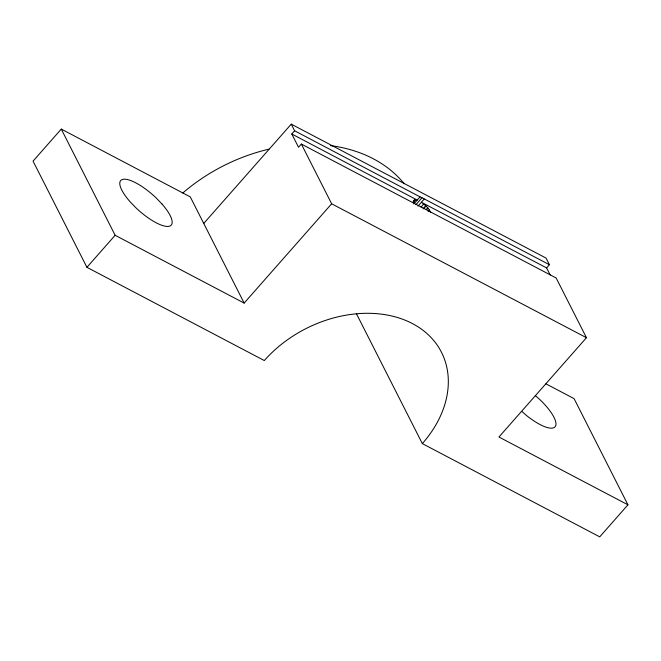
<?xml version="1.0" encoding="UTF-8"?>
<svg xmlns="http://www.w3.org/2000/svg" width="661" height="661" viewBox="0 0 661 661"><rect width="100%" height="100%" fill="white"/><g stroke="black" fill="none" stroke-linecap="round" stroke-linejoin="round"><path stroke-width="0.99" d="M423.916 208.265L425.882 205.893L421.396 202.274L546.597 267.912L550.192 274.993M203.745 223.443L291.245 124.144L294.616 130.779L291.79 133.985L417.223 200.076L414.48 199.895L413.893 200.597L414.497 203.348M421.049 207.091L423.676 203.96M413.637 202.068L415.612 199.721L413.563 202.026M426.535 209.512L427.857 207.934L425.882 205.893L423.123 208.901M413.125 201.448L414.48 199.895M291.79 133.985L298.524 147.254L301.35 144.057L331.648 203.786L244.149 303.085L190.277 196.895L61.275 129.093L33.05 161.127L86.922 267.317L264.309 360.551A110.065 82.435 -26.9 0 1 412.481 323.601A110.065 82.435 -26.9 0 1 422.338 443.614L599.725 536.856L627.95 504.822L574.078 398.633L545.92 383.834M86.922 267.317L115.146 235.283L61.275 129.093M413.852 203.902L420.049 196.879L422.015 197.746L549.423 264.714L546.597 267.912M415.943 204.637L422.015 197.746M418.025 206.1L424.222 199.068M426.494 209.487L427.857 207.934L430.914 212.578M428.163 211.454L429.476 209.958M301.35 144.057L556.157 277.984L586.456 337.713L498.948 437.02L627.95 504.822M291.245 124.144L546.052 258.079L549.423 264.714M294.616 130.779L420.049 196.879M331.648 203.786L586.456 337.713M115.146 235.283L244.149 303.085M535.286 395.559L539.74 399.467A33.694 10.485 41.4 0 1 555.116 426.758A33.694 10.485 41.4 0 1 526.437 415.439L522.116 411.654M356.386 313.628L422.338 443.614M182.75 193.037A155.013 116.096 -26.9 0 1 268.953 149.163M330.409 145.602A155.013 116.096 -26.9 0 1 404.177 183.725M161.871 203.869L155.938 197.73A33.694 10.485 41.4 0 0 123.243 179.28A33.694 10.485 41.4 0 0 130.085 201.762L136.017 207.901A33.694 10.485 41.4 0 0 168.72 226.351A33.694 10.485 41.4 0 0 161.871 203.869"/></g></svg>
